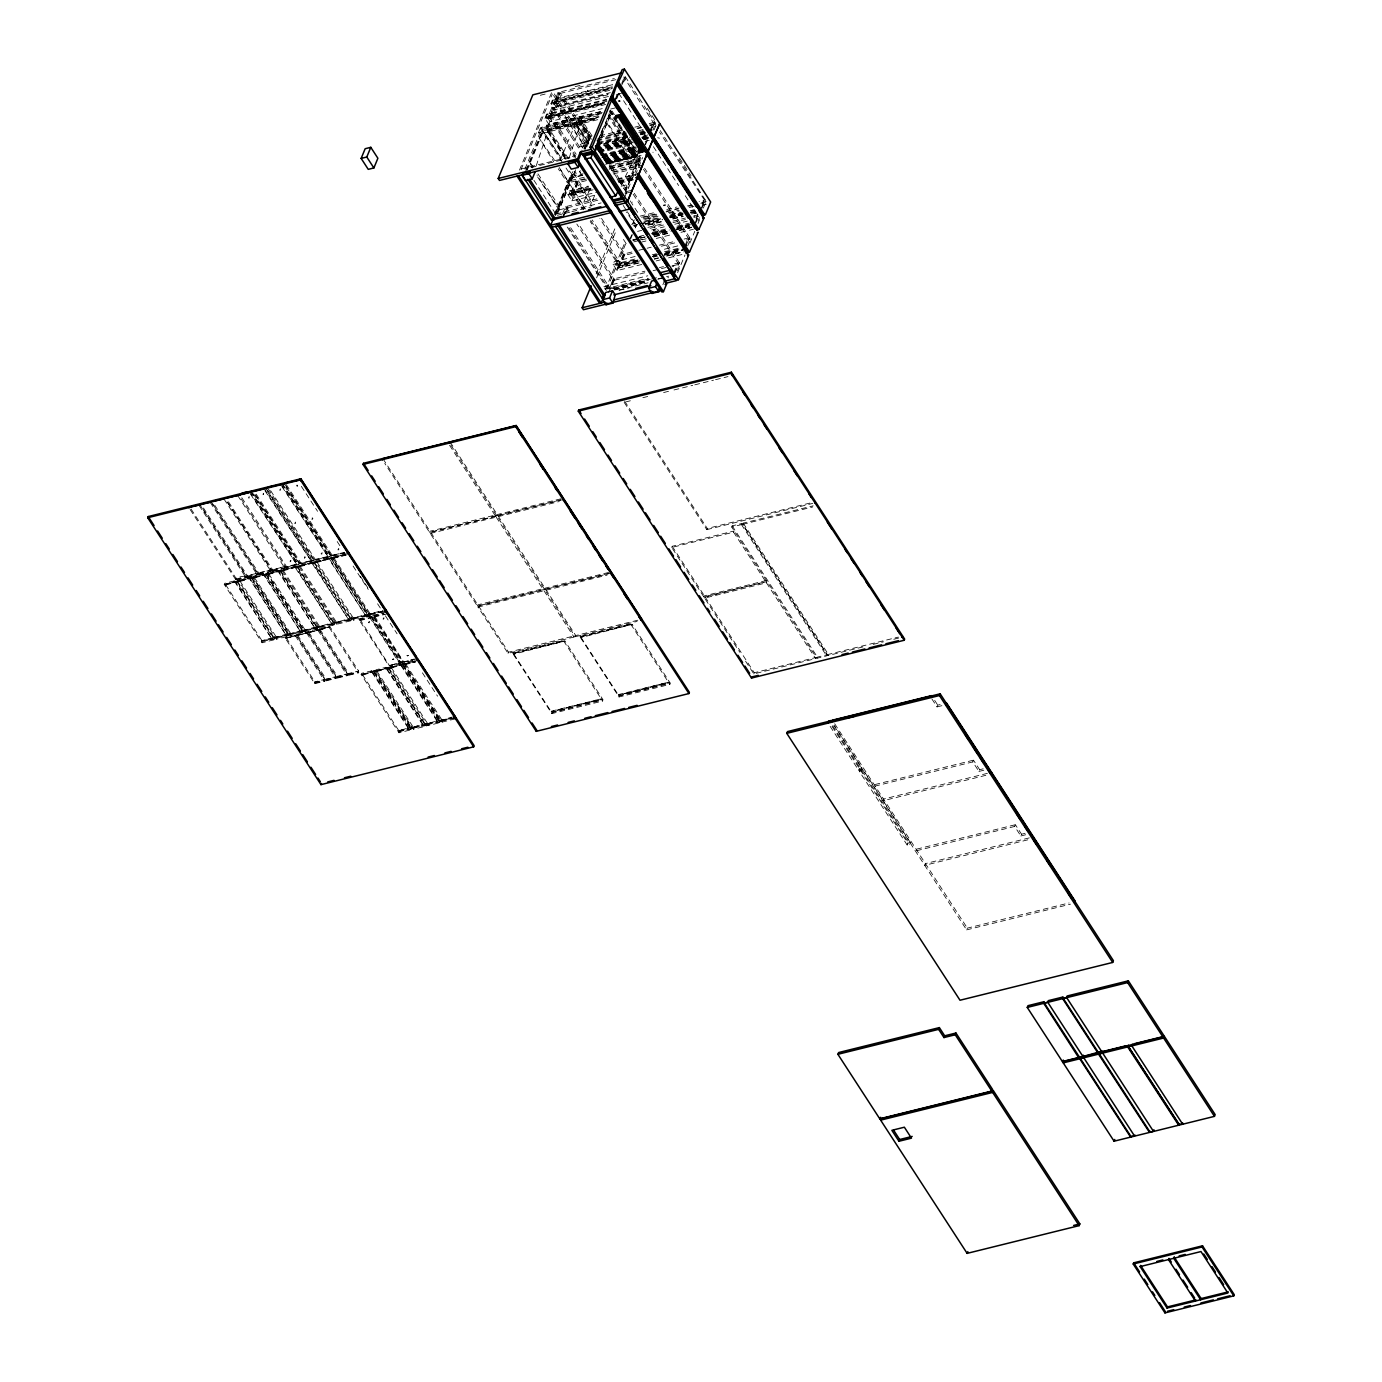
<?xml version="1.0" encoding="UTF-8"?>
<svg xmlns="http://www.w3.org/2000/svg" width="1382" height="1382" viewBox="0 0 1382 1382"><rect width="100%" height="100%" fill="white"/><g stroke="black" fill="none" stroke-linecap="round" stroke-linejoin="round"><path stroke-width="0.75" stroke-dasharray="5 3.75" d="M248.363 498.056L249.209 496.518L249.192 498.073M262.822 494.186C264.808 495.447 262.511 491.076 263.582 494.514M279.613 490.23L280.494 488.779L280.477 490.334M296.56 485.877C298.892 486.74 295.886 483.182 297.372 486.239M294.677 523.502L295.558 522.05L295.541 523.605M312.919 518.354C310.294 521.601 313.852 516.747 312.073 518.077M618.462 101.128L620.034 101.093L618.169 100.869M368.458 622.608C371.136 619.361 367.526 623.645 369.322 622.746M383.35 617.789L383.177 619.412L384.196 618.013M665.606 205.279L663.688 205.469L665.295 204.536M673.673 266.018L673.725 266.346M549.829 113.894L549.535 112.719L550.468 113.566M555.339 98.398L556.272 99.245L555.996 98.122M572.407 189.645L572.908 190.422M622.522 267.072L622.228 265.897L623.161 266.691M291.049 560.816C288.302 563.908 292.138 559.295 290.22 560.453M304.61 556.894C304.489 560.867 304.696 555.322 305.439 557.24M321.073 553.802L322.161 552.645L321.73 554.355M337.916 549.863L338.728 548.36L338.763 549.967M606.37 99.953L605.368 99.089L606.525 99.642M612.071 84.233L612.589 85.01M628.43 175.669L629.276 176.568L629.086 175.393M646.033 136.524L644.323 134.572M644.53 135.781L645.394 136.904M678.044 252.319L678.89 253.217L678.7 252.06M688.409 227.322L689.255 228.22L689.065 227.045M694.472 212.69L695.319 213.588L695.111 212.362M632.973 175.549L632.714 174.357L633.63 175.186M652.995 152.193L653.012 152.521M659.508 138.165L657.677 137.751M581.321 105.084L582.15 105.999L581.977 104.825M587.92 91.333L587.575 90.193L588.542 90.918M613.902 155.492L615.681 157.479L614.524 155.147M621.986 142.45L619.965 140.912L620.95 141.776M664.932 234.18L664.569 233.005L665.537 233.731M536.216 165.805L548.084 130.184M569.246 157.617L581.114 121.996L590.425 136.334M537.615 176.948L559.019 209.909L574.843 171.42M594.433 195.95L592.049 201.737L571.785 170.504M272.34 639.693L272.15 638.467L272.34 639.693L275.709 638.346L275.225 639.503L262.096 642.751L224.247 584.448L224.73 583.29L234.733 580.82L234.923 582.047L224.92 584.534L235.596 582.133L271.494 638.38L235.355 582.703M224.92 584.534L238.291 580.699L235.994 581.027M225.335 585.191L235.596 582.133M234.733 580.82L234.923 582.047M246.117 575.966C243.543 584.137 224.005 578.177 246.117 575.966L199.889 504.758M236.426 581.684L238.291 580.699M236.858 582.34L238.723 581.356L236.858 582.34L272.997 638.018L275.294 637.689L273.843 639.33M224.247 584.448L237.393 581.2L237.877 580.043M286.73 636.135L286.558 634.891L286.73 636.135L288.233 635.772L289.253 633.474L253.113 577.797L251.248 578.782L287.387 634.459L289.684 634.131L289.615 635.945L276.486 639.192L238.637 580.889L239.121 579.732L249.14 577.244L249.313 578.488L239.311 580.976L249.987 578.557L285.884 634.822L249.745 579.144M239.311 580.976L252.681 577.14L250.401 577.469M239.725 581.632L249.987 578.557M202.532 508.49L247.309 577.469L247.378 575.655L257.38 573.185L211.152 501.977M249.14 577.244L249.313 578.488M250.816 578.125L252.681 577.14M238.637 580.889L251.783 577.641L252.267 576.484M301.121 632.576L300.948 631.332L301.121 632.576L302.623 632.196L303.643 629.898L267.503 574.221L265.638 575.206L301.777 630.883L304.075 630.555L304.023 632.386L290.876 635.634L253.027 577.331L253.511 576.173L263.53 573.685L263.703 574.929L253.701 577.4L264.377 574.998L300.274 631.263L264.135 575.586M251.248 578.782L253.113 577.797M253.701 577.4L267.072 573.565L264.791 573.893M254.115 578.056L264.377 574.998M247.136 576.242L257.38 573.185M247.309 577.469L257.328 574.998L257.138 573.755M212.655 503.929L258.572 574.687L258.641 572.874L271.148 569.764L224.92 498.557M263.53 573.685L263.703 574.929M265.206 574.549L267.072 573.565M253.027 577.331L266.173 574.083L266.657 572.908M315.528 629.017L315.338 627.774L315.528 629.017L318.897 627.653L318.413 628.827L305.267 632.075L267.417 573.772L267.901 572.614L277.92 570.127L278.11 571.371L268.091 573.841L278.767 571.44L314.664 627.704L278.525 572.027M265.638 575.206L267.503 574.221M268.091 573.841L281.479 570.006L279.181 570.334M268.523 574.497L278.767 571.44M258.399 573.444L271.148 569.764M258.572 574.687L271.097 571.595L270.907 570.351M272.168 570.04L284.917 566.361L272.168 570.04L272.34 571.284L226.423 500.526M277.92 570.127L278.11 571.371M279.596 570.991L281.479 570.006M280.028 571.647L281.893 570.662L280.028 571.647L316.167 627.324L318.465 626.996L317.031 628.637M267.417 573.772L280.563 570.524L281.047 569.349M332.423 624.837L332.233 623.593L332.423 624.837L335.791 623.472L335.308 624.629L319.657 628.516L281.824 570.213L282.291 569.038L294.815 565.946L295.005 567.19L282.481 570.282L295.662 567.259L331.559 623.524L295.42 567.847M282.481 570.282L298.374 565.825L296.076 566.154M282.913 570.939L295.662 567.259M272.34 571.284L284.865 568.175L284.675 566.948M285.694 567.225L299.497 564.046L285.694 567.225L238.689 495.153M249.537 491.716L296.612 564.236L285.919 566.637M271.926 639.037L261.474 640.868L271.736 637.81M261.906 641.524L262.096 642.751M294.815 565.946L295.005 567.19M296.612 564.236L249.71 492.942M296.508 566.81L298.374 565.825M254.962 494.48L299.739 563.459L297.873 564.443L251.213 492.579M296.923 567.466L298.788 566.482L296.923 567.466L333.062 623.144L335.36 622.816L333.926 624.457M281.824 570.213L297.458 566.326L297.942 565.169M299.065 563.39L253.303 493.823M349.318 620.656L349.128 619.412L349.318 620.656L352.686 619.291L352.203 620.449L336.552 624.318L298.719 566.033L299.186 564.858L311.71 561.766L311.9 563.01L299.376 566.102L312.557 563.079L348.454 619.343L312.315 563.666M300.084 563.649L313.887 560.47L300.084 563.649L253.856 492.441M299.376 566.102L315.269 561.645L312.971 561.973M263.927 488.14L311.002 560.677L300.326 563.079M299.808 566.758L312.557 563.079M272.997 638.018L274.863 637.033L275.053 638.277M286.316 635.478L275.864 637.309L286.126 634.234M276.296 637.966L276.486 639.192M311.002 560.677L264.1 489.383M311.71 561.766L311.9 563.01M313.887 560.47L312.263 560.885L265.603 489.021M313.455 559.814L267.693 490.265M313.403 562.629L315.269 561.645M314.474 560.09L330.782 556.29L314.474 560.09L268.246 488.882M313.818 563.286L315.683 562.301L313.818 563.286L349.957 618.963L352.255 618.635L350.821 620.276M298.719 566.033L314.353 562.146L314.837 560.988M280.822 483.959L327.897 556.48L314.716 559.503M402.818 661.857L400.953 662.842L370.929 616.562L372.795 615.577L402.818 661.857L389.448 665.692L399.692 662.634L369.668 616.355L353.447 620.138L315.614 561.835L316.081 560.677L328.605 557.585L328.795 558.812L316.271 561.921L329.452 558.898L365.349 615.145L329.21 559.468M316.271 561.921L332.164 557.464L329.866 557.792M285.988 638.346L296.249 635.288L324.856 679.374L324.805 681.188L314.802 683.675L285.331 638.277L296.007 635.875L285.573 637.689M316.703 562.578L329.452 558.898M287.387 634.459L289.253 633.474M287.819 635.115L288.233 635.772M300.706 631.92L290.272 633.733L300.516 630.676M290.686 634.39L290.876 635.634M327.897 556.48L281.012 485.203M285.331 638.277L295.575 635.219M328.605 557.585L328.795 558.812M297.251 635.565L307.512 632.507L336.12 676.593L336.068 678.407L326.066 680.877L296.594 635.495L307.27 633.077L296.836 634.908M286.247 486.723L331.024 555.719L329.158 556.704L282.498 484.823M330.35 555.633L285.746 487.863M330.298 558.449L332.164 557.464M285.141 484.702L331.369 555.909L342.045 552.748M331.732 556.808L331.248 557.965L369.098 616.268L369.581 615.111L366.852 614.783L330.954 558.518L332.578 558.121L368.718 613.798L367.716 616.096L366.213 616.458L366.023 615.232L366.213 616.458M344.792 552.299L331.611 555.322M301.777 630.883L303.643 629.898M330.713 559.105L332.578 558.121M385.993 612.088L370.341 615.957L332.509 557.654L332.976 556.497L345.5 553.405M302.209 631.539L302.623 632.196M346.105 555.288L333.166 557.741L343.842 554.579M333.598 558.397L346.346 554.718M315.096 628.361L304.662 630.175L314.906 627.117M305.077 630.831L305.267 632.075M296.594 635.495L306.839 632.42M308.514 632.783L318.776 629.708L347.383 673.794L347.331 675.625L337.329 678.096L307.858 632.697L318.534 630.296L308.1 632.127M316.167 627.324L318.033 626.34L318.223 627.583M331.991 624.18L319.052 626.616L331.801 622.937M307.858 632.697L318.102 629.639M319.467 627.273L319.657 628.516M319.778 629.985L330.039 626.927L358.646 671.013L358.594 672.827L348.592 675.314L319.121 629.916L329.365 626.858L319.363 629.328M319.121 629.916L329.365 626.858M519.477 170.124L551.643 92.473L586.832 146.751L589.25 140.947M333.062 623.144L334.928 622.159L335.118 623.403M520.979 169.744L552.316 94.08M597.801 119.647L539.395 134.106L538.479 132.689L540.276 128.319L600.773 113.359M348.886 620L335.947 622.436L348.696 618.756M602.189 112.391L540.967 127.489L540.483 128.664L601.723 113.514M600.358 111.614L548.879 124.345L544.905 118.23L546.598 114.153L606.318 99.366M608.477 96.464L554.942 109.714L550.969 103.598L552.645 99.521L612.364 84.734M336.379 623.092L336.552 624.318M605.644 104.462L547.03 118.973L545.976 117.332L547.013 114.81L606.733 100.022M609.652 90.331L553.094 104.341L552.04 102.7L553.076 100.178L610.74 85.909M524.901 169.088L541.208 129.753L599.615 115.293M525.747 170.401L542.366 130.219L562.388 159.725M547.03 118.973L547.566 117.712L604.124 103.719M549.19 117.315L548.671 118.576L547.808 117.263L552.023 107.088L610.395 92.629M553.094 104.341L553.612 103.08L556.1 106.915L554.942 109.714M555.253 102.683L554.718 103.944L553.871 102.631L558.086 92.456L614.368 78.515M526.49 170.228L543.126 130.029M606.957 101.197L549.241 115.483L548.758 116.658L577.641 161.141M612.295 86.755L555.305 100.851L554.821 102.026L585.605 148.099L584.431 147.632L583.912 148.893M314.802 683.675L314.854 681.844L324.856 679.374M527.25 170.038L543.541 130.685L599.097 116.952M548.982 117.729L550.174 118.196L550.261 116.278L548.982 117.729L549.932 117.124M553.197 107.554L549.673 116.14L553.957 107.364L582.841 151.847M555.046 103.097L556.22 103.564L556.324 101.646L555.046 103.097L555.996 102.493M559.261 92.922L555.737 101.508L560.021 92.732L590.045 138.995L588.127 138.718L584.914 146.475L586.089 146.941M590.632 137.077L577.901 117.435L546.736 125.157L546.287 126.211L567.726 159.258M550.416 115.967L553.957 107.364M556.48 101.335L560.021 92.732M565.29 158.153L546.736 129.562L547.859 126.85M548.879 124.345L550.036 121.547L602.258 108.608M564.944 158.291L547.41 131.255L547.877 130.098L598.561 117.556M349.957 618.963L351.823 617.979L352.013 619.222M326.066 680.877L326.117 679.063L336.12 676.593M365.781 615.802L352.842 618.255L365.591 614.575M353.274 618.911L353.447 620.138M402.577 662.444L388.774 665.606L359.596 620.656L359.648 618.842L389.448 665.692M337.329 678.096L337.381 676.282L347.383 673.794M366.852 614.783L368.718 613.798M367.284 615.439L367.716 616.096M382.676 611.621L369.737 614.074L382.486 610.395M370.169 614.731L370.341 615.957M359.406 619.412L369.668 616.355M370.929 616.562L400.953 662.842M546.736 129.562L575.897 122.342L577.02 119.629L589.769 139.288M577.901 117.435L577.451 118.506L590.978 139.306M348.592 675.314L348.644 673.483L358.646 671.013M600.548 111.838L579.766 116.969L579.334 118.04L591.496 136.783M359.596 620.656L372.743 617.409L372.553 616.165M416.31 658.799L403.164 662.047L373.986 617.098L374.038 615.266L403.838 662.133L414.082 659.059M591.375 139.254L579.766 121.374L580.889 118.662M580.44 123.084L580.924 121.927M575.897 122.342L588.646 142.001L580.198 144.246L579.023 147.045L587.264 145.006M409.227 729.731L410.73 729.368L410.54 728.124L412.596 728.383L412.112 729.541L398.966 732.788L361.134 674.485L361.6 673.328L371.62 670.84L371.81 672.084L361.79 674.571L372.466 672.153L408.606 727.83L398.361 730.905L408.796 729.074M361.79 674.571L372.052 671.497M362.222 675.228L372.466 672.153M554.355 214.486L570.662 175.151L572.58 175.428L569.194 170.193M555.115 214.296L571.405 174.961M555.616 213.329L572.943 171.506M582.841 147.615L585.312 141.638L589.492 140.601M555.218 215.799L572.165 174.771L580.388 172.733M572.58 175.428L556.29 214.78L533.625 179.85M575.689 169.727L574.307 172.715L580.82 170.884M557.723 213.312L575.033 171.489M584.655 148.703L588.87 138.528M584.759 150.206L589.63 138.338M594.623 195.259L571.958 200.874L567.985 194.741L569.678 190.681L588.214 186.086M593.103 189.8L570.127 195.501L569.056 193.86L570.11 191.338L588.628 186.743M371.81 672.084L371.62 670.84M429.543 532.381L430.027 531.206L495.965 514.881L495.499 516.056L429.543 532.381L384.766 463.385M372.881 671.065L375.178 670.736L371.378 671.427M477.326 605.99L477.809 604.832L543.765 588.507L543.281 589.665L477.326 605.99L430.251 533.469L430.735 532.312L496.691 515.987M562.699 213.588L565.566 206.661L596.834 198.922M570.127 195.501L570.645 194.24L591.531 189.058M586.331 179.09L575.914 181.664L570.904 193.774L571.751 195.087L572.597 192.996L572.493 194.897L573.34 192.806L572.822 194.067M373.313 671.721L375.178 670.736M588.818 187.935L572.321 192.012L571.854 193.169L582.185 209.097M373.727 672.378L375.593 671.393L411.508 727.64L409.867 728.055L373.727 672.378L375.593 671.393M361.134 674.485L374.263 671.237L374.747 670.08M562.405 217.665L566.741 207.145L569.781 210.496M577.089 182.13L572.753 192.668L577.849 181.958L592.774 204.951M563.476 216.646L567.484 206.954M577.849 181.958L573.824 191.632L585.312 209.321M423.618 726.172L426.986 724.807L426.502 725.982L413.356 729.23L375.524 670.926L376.008 669.769L386.01 667.281L386.2 668.525L376.18 670.996L386.874 668.594L423.013 724.272L412.752 727.329L423.186 725.515M563.148 217.492L566.741 207.145M376.18 670.996L386.442 667.938M565.497 213.415L567.916 207.611M376.612 671.652L386.874 668.594M571.958 200.874L573.133 198.058L598.199 191.856M597.542 141.275L604.055 125.537M615.197 99.159L617.599 93.354M621.745 83.438L624.802 75.941L655.673 123.516L652.874 130.305M608.702 115.051L608.218 116.209L635.133 157.669L635.616 156.494L608.702 115.051L595.763 146.112M594.208 150.966L610.032 112.719M615.629 99.815L618.03 94.011M621.693 85.183L625.649 77.254L622.436 85.01M594.64 151.623L610.879 114.032L594.588 153.367M616.769 98.658L619.585 91.886M386.2 668.525L386.01 667.281M387.271 667.489L389.569 667.16L385.768 667.869M387.703 668.145L389.569 667.16M388.117 668.802L390 667.817L388.117 668.802L424.274 724.479L426.14 723.494L424.274 724.479M375.524 670.926L388.653 667.679L389.137 666.504M438.008 722.613L439.511 722.233L439.321 720.989L441.376 721.249L440.893 722.406L427.764 725.671L389.914 667.368L390.398 666.193L400.4 663.723L400.59 664.967L390.57 667.437L401.264 665.036L437.403 720.713L427.142 723.771L437.576 721.957M390.57 667.437L400.832 664.379M391.002 668.093L401.264 665.036M606.422 163.128L606.853 162.074M400.59 664.967L400.4 663.723M597.145 143.745L608.736 161.608L607.354 164.544L595.417 146.181M597.3 145.715L608.305 162.661L608.736 161.608M401.661 663.93L403.959 663.602L400.158 664.31M402.093 664.587L403.959 663.602M402.525 665.243L404.39 664.258L440.288 720.523L438.664 720.92L402.525 665.243L404.39 664.258M389.914 667.368L403.06 664.103L403.527 662.945M455.283 718.847L442.154 722.112L404.304 663.809L404.788 662.634L414.79 660.164M405.392 664.535L415.412 662.047L404.978 663.878L415.222 660.821M398.361 730.905L408.606 727.83M398.793 731.562L409.037 728.487M611.051 111.199L610.049 111.441L637.897 154.335L636.774 157.047L607.614 164.251L596.005 146.388M398.966 732.788L399.45 731.631L409.469 729.143M624.958 189.956L637.983 158.481L609.186 165.615M597.784 145.611L626.409 189.697L625.338 190.733L639.486 158.101L623.679 196.33M650.11 130.323L653.323 122.583L649.212 123.603M644.478 145.628L648.02 137.025M650.542 130.979L654.826 122.203L651.319 130.685M645.549 144.592L648.072 138.528M624.854 196.797L640.35 159.414M635.305 175.255L642.647 157.513M654.066 129.925L656.519 124.017L650.231 125.572M596.143 273.912L615.111 228.116M430.251 533.469L496.207 517.144L497.226 514.57L563.182 498.246M409.867 728.055L411.75 727.07M563.891 499.351L497.935 515.676L497.451 516.833L559.278 501.528M596.609 277.868L616.389 230.086M410.73 729.368L412.596 728.383M410.299 728.711L412.164 727.727M412.752 727.329L423.013 724.272M413.183 727.986L423.428 724.928M413.356 729.23L413.84 728.072L423.859 725.585M641.784 264.463L617.063 270.578L613.09 264.463L614.264 261.647L635.15 256.482M424.689 725.135L426.554 724.151L425.12 725.792M605.42 289.477L625.217 241.695M632.645 223.78L634.286 219.79M606.923 289.114L625.891 243.318M427.142 723.771L437.403 720.713M427.574 724.427L437.818 721.369M618.497 265.033L618.825 267.607L639.676 262.459M634.39 226.665L634.908 225.404M427.764 725.671L428.23 724.496L438.249 722.026M640.021 260.835L616.217 266.726L617.288 268.367L618.324 265.862L638.916 260.766M609.376 288.7L613.383 279.009L614.558 279.475L578.972 224.644M623.748 253.994L618.981 263.876L623.748 253.994L624.923 254.478L600.807 217.32M630.088 238.689L631.695 234.819M635.15 226.475L636.083 225.871L626.15 211.912M617.063 270.578L618.756 266.519L639.348 261.423M637.948 259.937L619.395 264.532L618.929 265.69L590.218 221.483M635.34 226.061L637.327 224.523M508.058 653.358L508.541 652.183L574.497 635.858L574.014 637.033L508.058 653.358L478.034 607.078L478.517 605.921L544.473 589.596M608.477 292.621L614.144 278.819L644.962 271.183M618.825 267.607L624.491 253.822L636.826 250.764M630.831 238.499L632.438 234.629M635.236 227.978L636.653 224.592M614.558 279.475L610.55 289.166L569.211 225.491M619.672 265.517L619.153 266.778L620 264.67M624.923 254.478L620.898 264.169L592.204 219.945M635.565 227.132L636.411 225.041M438.664 720.92L440.53 719.936M439.511 722.233L441.376 721.249M439.079 721.577L440.944 720.592M451.983 718.381L441.532 720.212L451.793 717.154M441.964 720.868L452.225 717.811M442.154 722.112L442.637 720.938L452.64 718.467M662.876 284.727L664.276 281.341M512.774 653.461L513.258 652.287L513.879 654.187L564.927 641.023L602.276 698.566L551.228 711.73L602.707 699.223L602.638 701.037L551.833 713.613L512.774 653.461L563.597 640.885L564.081 639.711L564.685 641.611M513.879 654.187L551.228 711.73M673.829 272.738L677.836 263.046L671.669 264.584M684.988 245.806L688.201 238.05L684.09 239.069M696.148 218.857L697.755 214.987M702.211 204.225L703.818 200.355L699.102 201.53M674.243 273.394L679.339 262.684L674.33 274.793M685.403 246.462L689.704 237.669L685.679 247.361M695.284 222.554L698.169 215.644L683.244 192.651M701.348 207.922L704.993 200.822L659.456 132.016M695.716 223.21L698.929 215.454M701.78 208.578L705.304 199.975M478.034 607.078L543.99 590.753L545.009 588.196L610.965 571.872M677.318 270.907L680.186 263.997L634.269 193.255M687.683 245.91L690.551 238.982L644.634 168.241M697.996 221.016L699.396 217.613M703.352 208.077L706.167 201.288L660.25 130.547M611.673 572.96L545.717 589.285L545.234 590.442L607.078 575.137M677.629 272.72L684.971 254.996M689.86 243.18L694.766 231.347M698.031 223.469L699.655 219.531M450.808 444.987L575.275 636.722L575.758 635.565L641.714 619.24M579.991 636.826L580.475 635.651L581.079 637.551L632.127 624.388L669.475 681.931L618.428 695.094L669.907 682.587L669.855 684.401L619.032 696.977L579.991 636.826L630.797 624.249L631.28 623.075L631.885 624.975M581.079 637.551L618.428 695.094M551.643 712.386L602.707 699.223M551.833 713.613L552.316 712.456L603.122 699.879M671.738 547.462L672.222 546.287L734.049 530.999L733.566 532.156L671.738 547.462L703.904 597.007L765.732 581.701L766.215 580.544L704.388 595.849L703.904 597.007M618.86 695.751L669.907 682.587M619.032 696.977L619.516 695.82L670.339 683.244M624.163 402.317L706.807 529.634L707.29 528.477L811.13 502.772M731.7 527.026L732.184 525.868L741.944 523.45L827.144 654.722L826.661 655.88L816.9 658.298L731.7 527.026L741.46 524.607L741.944 523.45M704.613 598.095L705.096 596.938L766.924 581.632L766.44 582.807L704.613 598.095L739.767 652.252M862.904 646.914L827.904 655.569L742.704 524.314L743.188 523.139L813.169 505.829M753.829 673.915L754.296 672.74L816.123 657.435L815.639 658.609L753.829 673.915L744.449 659.473M816.9 658.298L817.384 657.124L827.144 654.722M827.904 655.569L828.388 654.412L898.369 637.085M830.15 726.379L858.619 770.223L859.345 768.478L861.85 767.874L834.521 725.757M859.328 771.329L860.053 769.584L862.558 768.962L910.341 842.571L909.615 844.316L907.11 844.938L859.328 771.329L861.832 770.707L862.558 768.962M858.619 770.223L861.124 769.619L861.85 767.874M931.9 698.964L937.048 706.893L937.773 705.148L941.28 704.284M907.11 844.938L907.836 843.193L910.341 842.571M972.773 761.914L973.481 760.169L979.665 769.688L978.94 771.432L972.773 761.914L873.51 786.479L874.236 784.734L973.481 760.169M833.951 725.515L966.605 929.879L967.331 928.134L1069.098 902.947M1014.647 826.453L1015.373 824.708L1021.557 834.227L1020.832 835.972L1014.647 826.453L915.402 851.018L916.128 849.274L1015.373 824.708M560.297 160.087L575.62 123.361L588.542 143.054M643.442 137.163L642.457 138.442M663.965 205.797L663.861 204.916M654.878 229.567C650.887 231.813 656.64 228.825 655.12 230.414M694.403 215.92L694.472 216.456M590.183 189.023L582.668 204.052L560.142 169.347M621.347 184.601L635.426 156.425L607.89 163.231L596.247 145.3M653.669 230.777L653.496 229.93M619.741 100.489L619.965 101.335M406.792 655.448L408.519 655.396L407.345 656.053M668.577 277.799L667.782 277.437M393.663 658.696L392.281 659.387L393.905 659.369M540.276 95.272L548.481 93.25M575.137 86.651L583.342 84.613M615.923 79.655L560.436 93.389L557.222 101.145L610.654 87.912M552.04 102.7L612.537 87.74M553.871 102.631L612.243 88.172M550.969 103.598L612.226 88.569M556.1 106.915L608.322 93.976M607.804 94.805L554.389 108.021L551.176 115.777L604.59 102.544M616.717 94.425L622.902 92.888M545.976 117.332L604.418 102.873M547.808 117.263L604.089 103.322M544.905 118.23L604.625 103.443M610.654 109.057L616.838 107.537M579.766 121.374L598.527 116.744M538.479 132.689L596.886 118.23M547.41 131.255L598.095 118.714M599.892 135.799L624.56 129.701M634.839 127.161L638.95 126.142M599.391 137.457L624.405 131.255M636.912 128.163L641.093 127.127M649.419 125.071L655.673 123.516M597.87 138.528L625.096 131.791M637.672 128.681L641.853 127.645M596.903 140.1L626.132 132.862M597.059 141.016L626.374 133.76M638.95 130.651L643.131 129.614M651.509 127.541L655.707 126.505M597.56 142.467L626.962 135.194M638.743 132.275L643.649 131.065M598.734 143.054L627.514 135.92M639.849 132.879L648.054 130.841M597.11 144.212L628.81 136.265M640.263 133.536L645.256 132.188M597.3 144.454L629.086 136.576M641.162 133.588L645.325 132.551M595.158 145.732L629.57 137.233M640.505 134.52L644.634 133.501M595.677 145.974L628.568 137.837M640.626 134.849L644.997 133.778M594.986 146.561L627.929 138.407M595.176 147.632L628.534 139.375M595.573 147.909L628.534 139.755M642.941 136.179L651.181 134.14M596.385 148.496L631.401 139.824M641.697 137.284L645.809 136.265M596.817 149.152L629.76 140.999M642.129 137.941L648.296 136.403M597.421 149.601L630.831 141.275M642.716 138.39L650.957 136.352M521.308 168.932L574.895 155.682M596.989 150.344L632.023 141.672M643.667 138.787L648.521 137.578M598.89 150.621L631.764 142.484M644.098 139.444L648.21 138.425M531.137 167.55L574.964 156.702M598.561 150.984L632.939 142.277M643.373 139.703L648.037 138.753M598.821 151.536L633.181 142.795M599.598 151.502L633.008 143.227M599.08 152.763L632.818 144.402M645.152 141.344L649.264 140.342M601.792 154.542L634.753 146.388M600.894 155.648L635.841 146.993M602.207 155.976L635.081 147.839M601.947 156.149L636.256 147.649M602.466 156.304L635.357 148.168M602.898 156.961L636.497 148.634M601.947 157.565L636.653 148.962M602.794 157.669L635.755 149.515M603.347 157.617L636.29 149.463M603.709 158.654L634.977 150.914M603.934 158.982L634.822 151.329M604.746 159.552L635.634 151.916M605.178 160.208L636.066 152.573M605.765 160.675L636.67 153.022M605.351 161.4L636.273 153.748M607.216 161.694L637.897 154.335M606.18 162.23L635.789 154.905M606.266 162.592L635.461 155.354M606.059 163.024L637.551 155.233M608.305 162.661L637.378 155.475M607.234 163.525L635.616 156.494M605.541 164.285L641.144 155.475M610.637 166.341L641.956 158.584M571.509 176.464L583.135 173.804M609.047 167.17L641.542 159.345L639.192 155.734M582.651 174.978L572.217 177.552L572.701 176.395L569.177 170.953M609.773 168.259L641.058 160.519M582.858 175.307L572.442 177.881L565.169 166.686M609.98 168.587L641.265 160.848L609.324 111.614M609.099 169.243L639.987 161.59M584.31 177.207L569.712 180.817L570.628 182.234L585.225 178.624M611.414 170.487L638.536 163.784L639.469 165.201L612.347 171.921M613.435 172.37L642.63 165.149M586.486 180.576L578.263 182.614L574.256 192.288L590.701 188.228M613.211 173.959L641.974 166.842M617.046 178.952L635.582 174.374M617.46 179.608L638.052 174.512M617.668 180.783L634.165 176.706M619.464 181.111L637.966 176.533M569.056 193.86L591.703 188.246M618.48 181.612L637.016 177.034M567.985 194.741L591.738 188.626M618.842 181.906L635.945 177.933M618.687 182.338L637.482 177.691M620.242 183.08L636.947 178.952M621.157 186.173L629.518 184.1M623.455 188.125L629.622 186.605M626.011 191.701L632.265 190.163M559.019 209.909L598.734 199.975M625.459 193.359L631.609 191.839M555.858 214.124L601.118 202.912M557.292 215.281L569.816 212.189M571.906 211.671L590.667 207.024M640.108 216.128L656.554 212.051M666.815 209.511L677.094 206.972M641.542 217.285L656.139 213.674M666.556 211.101L679.063 208.008M687.407 205.935L691.57 204.899M701.987 202.325L706.167 201.288M643.425 217.527L657.78 213.968M665.986 211.947L678.286 208.907M688.547 206.367L692.641 205.348M700.847 203.309L706.997 201.789M643.2 218.909L657.832 215.298M668.266 212.707L678.717 210.116M689.152 207.542L697.513 205.469M644.703 219.496L659.059 215.938M669.32 213.398L679.564 210.876M702.125 205.279L706.237 204.277M631.574 224.316L635.685 223.297M643.926 221.258L660.406 217.181M670.702 214.625L680.998 212.085M645.118 221.846L659.508 218.27M669.769 215.73L682.103 212.69M690.326 210.651L694.438 209.632M639.935 223.884L660.561 218.771M670.201 216.387L683.226 213.174M690.758 211.308L694.852 210.289M633.163 225.836L637.344 224.8M640.522 224.022L660.302 219.116M669.285 216.905L683.278 213.433M645.066 223.659L662.133 219.427M669.717 217.561L682.743 214.331M690.274 212.465L700.639 209.909M645.169 224.005L662.6 219.686M670.235 217.803L683.157 214.59M691.121 212.621L695.492 211.55M645.463 224.333L661.943 220.256M672.239 217.7L682.535 215.16M690.775 213.122L696.96 211.584M647.743 224.886L662.341 221.275M672.758 218.684L683.192 216.11M691.518 214.055L695.699 213.018M648.123 225.18L662.531 221.604M672.827 219.064L683.123 216.508M647.899 227.374L664.379 223.297M673.086 221.085L685.42 218.028M693.211 216.162L701.451 214.124M637.568 231.399L641.732 230.379M650.076 228.306L664.673 224.696M672.999 222.64L685.507 219.531M693.85 217.475L700.104 215.92M651.768 229.93L664.293 226.821M674.744 224.23L687.269 221.137M652.287 232.314L666.694 228.756M676.99 226.199L689.342 223.141M639.054 236.477L649.333 233.921M651.388 233.42L667.817 229.343M678.096 226.803L688.374 224.264M635.945 237.998L644.185 235.959M652.425 233.921L668.923 229.844M676.472 227.978L689.532 224.73M636.515 238.136L644.738 236.115M652.166 234.266L669.389 229.999M677.215 228.065L693.937 223.936M632.801 239.829L645.169 236.771M653.375 234.733L668.439 231.001M676.679 228.963L689.048 225.905M632.835 240.174L639.106 238.637M640.108 238.378L645.377 237.082M653.721 235.009L668.871 231.26M676.696 229.326L689.428 226.182M633.232 240.485L639.417 238.965M653.824 235.389L674.416 230.293M676.472 229.792L690.896 226.216M637.517 240.554L645.86 238.481M654.204 236.426L670.875 232.297M679.218 230.224L691.726 227.132M633.82 241.85L640.004 240.313M642.06 239.812L646.171 238.792M654.412 236.754L670.892 232.677M679.132 230.639L691.484 227.564M641.835 242.005L645.964 240.986M656.26 238.447L670.667 234.871M680.963 232.331L693.332 229.274M638.881 250.263L645.048 248.725M647.104 248.224L651.198 247.205M659.421 245.167L675.867 241.107M632.179 253.442L623.835 255.497L599.874 218.581M661.373 246.221L678.044 242.092M686.388 240.019L690.551 238.982M664.379 249.244L681.084 245.098M613.09 264.463L637.81 258.348M652.218 254.772L656.346 253.752M664.569 251.714L681.05 247.637M620.483 263.513L636.912 259.436M653.358 255.376L657.469 254.357M665.692 252.319L684.176 247.741M652.373 256.378L656.502 255.359M664.742 253.303L681.24 249.226M637.62 260.3L616.735 265.482L614.264 261.647M652.252 256.689L656.986 255.515M664.777 253.58L683.572 248.933M653.306 257.19L657.452 256.171M664.258 254.478L684.228 249.537M664.258 254.841L683.053 250.194M664.068 255.29L680.531 251.213M654.256 258.849L658.437 257.812M666.763 255.739L681.361 252.129M617.288 268.367L639.935 262.77M654.36 259.194L658.471 258.175M666.711 256.136L685.247 251.559M656.191 260.904L660.32 259.885M668.56 257.847L685.023 253.77M613.383 279.009L608.616 288.873L567.708 225.853M659.352 267.624L663.446 266.605M644.755 272.755L613.487 280.494L576.812 224.005M653.099 270.699L659.352 269.145M661.425 268.626L669.769 266.571M671.859 266.052L680.186 263.997M672.326 266.156L673.829 265.793M603.899 286.644L647.761 275.795M604.798 288.942L648.037 278.248M610.118 288.51L649.16 278.836M612.606 288.648L650.266 279.337M651.648 278.991L658.506 277.298M613.746 288.648L648.676 280.01M614.144 289.322L647.726 281.012M614.213 289.667L648.158 281.272M658.074 278.819L668.715 276.175M614.575 289.978L647.519 281.824M657.832 279.285L663.999 277.747M618.894 290.03L633.492 286.42M635.565 285.901L648.072 282.809M619.291 290.324L629.587 287.767M626.236 401.799L630.382 400.763M642.855 397.688L651.164 395.632M663.619 392.54L671.928 390.484M674.001 389.966L692.693 385.353M694.783 384.835L713.475 380.205M715.548 379.687L728.003 376.612M235.873 579.023L245.875 576.553M236.287 579.68L246.307 577.21M247.551 576.899L257.57 574.411M258.814 574.1L271.338 571.008M272.582 570.697L285.107 567.605M331.369 555.909L344.55 552.886M496.743 515.745L560.643 499.921M315.614 561.835L331.248 557.965M332.509 557.654L348.143 553.785M333.166 557.741L345.69 554.631M706.807 529.634L812.737 503.411M261.474 640.868L272.15 638.467M275.864 637.309L286.558 634.891M290.272 633.733L300.948 631.332M304.662 630.175L315.338 627.774M319.052 626.616L332.233 623.593M335.947 622.436L349.128 619.412M352.842 618.255L366.023 615.232M369.737 614.074L382.918 611.051M262.58 641.593L272.582 639.123M276.97 638.035L286.972 635.547M288.475 635.184L290.099 634.787M291.36 634.476L301.362 631.989M302.865 631.626L304.506 631.211M305.75 630.9L315.77 628.43M320.14 627.342L332.665 624.249M337.035 623.161L349.56 620.069M353.93 618.981L366.455 615.888M367.957 615.508L369.581 615.111M370.825 614.8L383.35 611.708M742.704 524.314L812.685 506.987M373.796 615.854L383.816 613.383M359.838 620.069L372.967 616.821M374.228 616.51L384.231 614.04M373.986 617.098L387.133 613.85M544.525 589.354L608.425 573.547M314.612 682.432L324.615 679.961M325.876 679.65L335.878 677.163M337.139 676.852L347.141 674.381M348.402 674.071L358.404 671.6M315.027 683.088L325.046 680.618M326.29 680.307L336.31 677.819M337.554 677.508L347.573 675.038M348.834 674.727L358.836 672.257M403.838 662.133L413.84 659.646M404.304 663.809L417.45 660.544M404.978 663.878L414.98 661.391M575.275 636.722L637.102 621.416M513.689 652.943L564.495 640.367M580.889 636.307L631.712 623.731M513.448 653.531L564.927 641.023M580.647 636.895L632.127 624.388M441.532 720.212L451.551 717.724M551.47 711.143L602.276 698.566M618.67 694.507L669.475 681.931M873.182 644.357L883.478 641.818M893.774 639.261L901.997 637.223M937.048 706.893L942.299 705.58M979.665 769.688L983.172 768.807M978.94 771.432L984.191 770.12M987.387 773.35L883.547 799.055L882.822 800.8L988.752 774.594M1021.557 834.227L1025.064 833.346M1020.832 835.972L1026.083 834.659M1029.279 837.889L925.439 863.595L924.713 865.339L1028.571 839.634M966.605 929.879L1070.463 904.173M647.208 108.245L655.172 120.51M679.547 158.066L691.104 175.859M624.889 77.427L623.714 76.96L653.755 123.24L654.083 122.393M618.808 93.371L647.692 137.872M653.392 146.647L678.648 185.568M612.088 111.044L614.403 114.62M610.498 110.318L613.383 114.775M614.541 116.554L635.409 148.72M609.79 110.456L615.681 119.508M616.856 121.322L638.018 153.92M638.743 158.291L638.415 159.137L608.944 113.739M688.944 237.859L688.616 238.706L641.542 166.186M636.273 165.857L606.491 121.305M606.871 123.24L635.202 166.894M678.597 262.856L678.268 263.703L631.194 191.182M579.766 116.969L592.515 136.611M597.041 145.801L595.867 145.335L625.338 190.733M630.192 200.856L638.242 213.243M558.086 92.456L588.974 140.031M588.421 143.089L575.62 123.361L575.188 124.38L588.058 144.212M554.303 93.89L586.901 144.108M555.305 100.851L585.329 147.131M623.196 205.434L626.633 210.755M627.307 211.774L635.824 224.903M580.198 144.246L582.686 148.064M552.023 107.088L580.889 151.554M934.681 700.38L937.773 705.148M550.744 115.121L576.156 154.266M549.241 115.483L578.125 159.984M547.566 117.712L550.036 121.547M579.334 171.282L582.323 175.877M623.455 239.449L627.428 245.581M546.736 125.157L568.745 159.068M547.877 130.098L566.603 158.93M540.967 127.489L560.954 158.274M575.914 181.664L591.79 206.125M540.276 128.319L563.994 164.873M554.648 160.485L539.153 137.975L553.716 161.746M559.174 167.464L569.367 183.184L567.449 182.89L558.293 168.794M572.321 192.012L583.809 209.701M590.701 220.308L619.395 264.532M570.645 194.24L573.133 198.058M565.566 206.661L569.885 213.312M533.435 166.859L529.289 161.815L532.398 167.948M537.961 173.856L559.503 207.024L557.568 206.73L536.976 174.996M567.225 227.028L607.424 288.924M604.729 287.922L606.387 290.479M743.188 523.139L828.388 654.412M741.46 524.607L826.661 655.88M732.184 525.868L817.384 657.124M733.566 532.156L765.732 581.701M766.44 582.807L815.639 658.609M834.676 723.771L967.331 928.134M624.647 401.143L707.29 528.477M832.655 725.757L861.124 769.619M861.832 770.707L909.615 844.316M832.016 726.379L859.345 768.478M860.053 769.584L907.836 843.193M672.222 546.287L704.388 595.849M705.096 596.938L754.296 672.74M630.797 624.249L669.855 684.401M450.152 442.05L497.226 514.57M497.935 515.676L545.009 588.196M545.717 589.285L575.758 635.565M449.565 445.298L495.499 516.056M496.207 517.144L543.281 589.665M543.99 590.753L574.014 637.033M563.597 640.885L602.638 701.037M382.935 458.686L430.027 531.206M430.735 532.312L477.809 604.832M478.517 605.921L508.541 652.183M360.339 576.259L368.51 588.836M301.362 486.36L317.549 511.288M337.191 541.554L340.663 546.892M353.101 566.067L368.268 589.423M377.58 603.796L382.244 610.965M385.405 615.836L397.083 633.82M422.408 672.827L437.558 696.183M405.634 663.947L441.774 719.625M372.743 617.409L401.92 662.358M403.06 664.103L440.893 722.406M286.35 484.65L332.267 555.409M333.839 557.81L369.979 613.487M402.767 664.656L438.906 720.333M369.426 616.942L399.45 663.205M401.022 665.623L437.161 721.3M282.325 483.596L329.4 556.117M330.954 558.518L367.094 614.195M391.244 667.506L427.384 723.183M388.653 667.679L426.502 725.982M388.359 668.232L424.516 723.909M270.596 490.593L315.372 559.589M316.944 561.99L353.084 617.668M386.632 669.182L422.771 724.859M314.353 562.146L352.203 620.449M265.43 487.777L312.505 560.297M314.06 562.699L350.199 618.376M376.854 671.082L412.993 726.759M374.263 671.237L412.112 729.541M373.969 671.79L410.108 727.468M372.224 672.74L408.364 728.418M256.206 494.169L300.982 563.148M300.049 566.171L336.189 621.848M251.04 491.336L298.115 563.856M297.458 566.326L335.308 624.629M297.165 566.879L333.304 622.556M362.464 674.641L398.603 730.318M329.123 627.428L358.594 672.827M241.815 497.727L286.592 566.706M237.79 495.654L284.865 568.175M283.155 570.351L319.294 626.029M320.019 629.415L348.644 673.483M280.563 570.524L318.413 628.827M280.27 571.077L316.409 626.754M317.86 630.227L347.331 675.625M228.496 501.804L272.392 569.47M224.022 499.075L271.097 571.595M308.756 632.196L337.381 676.282M268.764 573.91L304.904 629.587M306.597 633.008L336.068 678.407M266.173 574.083L304.023 632.386M265.88 574.636L302.019 630.313M214.728 505.225L258.641 572.874M297.493 634.977L326.117 679.063M210.254 502.478L257.328 574.998M295.333 635.806L324.805 681.188M254.357 577.486L290.496 633.163M251.783 577.641L289.615 635.945M251.489 578.194L287.629 633.872M203.465 508.006L247.378 575.655M286.229 637.776L314.854 681.844M198.991 505.259L246.065 577.78M239.967 581.045L276.106 636.722M191.044 509.008L236.115 578.453M237.393 581.2L275.225 639.503M190.129 509.509L236.668 581.096M237.099 581.753L273.239 637.43M225.577 584.603L261.716 640.281M700.449 201.392L700.449 201.392M632.282 202.204L632.351 202.048"/><path stroke-width="1.5" d="M611.777 99.262C609.151 102.562 610.533 95.099 613.038 96.464C617.737 80.467 617.098 86.479 624.422 69.1L659.698 123.464L654.481 136.058L652.028 137.112M618.549 81.918L654.014 136.576L659.836 123.689L710.676 201.997L705.459 214.607L703.593 215.074L653.081 136.352L704.837 214.866M638.57 173.7L689.497 252.146L698.135 232.228L697.305 232.746M702.73 218.494L704.181 217.596L698.843 229.567L647.83 150.724L646.759 151.243M637.828 173.458L639.21 173.493L647.07 153.627L646.171 154.663M653.202 139.167L647.899 150.776M689.463 251.852L687.51 253.044L665.64 219.03M1099.208 1052.428C1095.943 1054.846 1104.322 1053.291 1103.147 1051.443L1126.365 1045.69M1102.681 1051.046L1084.248 1056.124C1085.475 1057.852 1076.63 1059.856 1080.379 1057.109M1128.368 1045.207C1124.862 1047.953 1133.689 1045.88 1132.307 1044.222M1182.716 1122.979L1182.543 1123.998L1178.431 1124.274M147.736 517.732L148.22 516.557L300.896 478.777L474.147 745.675L473.663 746.833L320.987 784.63L147.736 517.732L300.43 479.934L300.896 478.777M188.971 507.747L189.887 507.229M198.991 505.259L199.889 504.758L191.217 506.658M200.235 504.948L201.15 504.447M210.254 502.478L211.152 501.977L202.48 503.877M361.151 158.412L365.159 148.72L370.791 147.321L377.891 158.256L373.883 167.948L368.251 169.347L361.151 158.412L366.783 157.012L370.791 147.321M237.79 495.654L238.689 495.153L225.508 498.176M241.28 494.272C260.455 490.506 240.589 491.128 239.708 495.43M252.422 491.508L251.04 491.336M253.666 491.215L263.686 488.727M266.812 487.95L265.189 488.364L267.244 488.606M280.581 484.546L268.298 487.069M283.707 483.769L282.083 484.184L284.139 484.426M297.476 480.366L285.193 482.888M300.792 480.832L299.22 479.416L300.844 479.001L347.677 552.109M363 464.438L363.483 463.281L516.16 425.483L689.411 692.382L688.927 693.557L536.251 731.337L363 464.438L515.676 426.658L688.927 693.557M522.448 174.754L499.472 180.437L498.194 178.468L532.847 94.84L621.019 73.004M382.469 459.843L382.935 458.686L448.891 442.361M348.143 553.785L348.627 552.627L347.435 553.681M535.231 171.644L532.26 178.814L525.367 180.524L522.033 175.376L522.828 173.441L529.721 171.748L530.394 172.785M522.033 175.376L528.909 173.683L529.721 171.748M449.668 443.207L450.152 442.05L516.108 425.725L563.182 498.246M579.663 163.871L578.177 167.447L571.302 169.157L567.967 164.009L568.762 162.074L575.655 160.381L576.329 161.418M384.179 611.259L386.044 610.274L385.993 612.088M386.943 612.606L416.068 656.519M567.967 164.009L574.843 162.316L575.655 160.381M521.964 174.702L551.556 220.308L552.282 218.563M579.87 153.195L581.373 152.832L666.59 284.087L663.446 291.654L661.943 292.017L576.743 160.761L580.354 152.037L591.254 149.342M553.474 218.494L550.675 225.283L610.999 210.34M576.743 160.761L578.246 160.398L581.373 152.832M551.556 220.308L554.061 219.686L554.787 217.941L529.738 179.349M320.987 784.63L321.47 783.456M582.651 154.801L583.135 153.644L615.301 203.189L614.817 204.346M665.554 283.31L676.454 280.615L589.976 147.373L622.159 69.653L624.422 69.1M589.976 147.373L592.222 146.82L612.468 98.122M616.838 107.537L617.478 105.982M623.783 123.395L619.24 116.382L616.337 118.23L615.94 115.552L619.948 114.568L643.373 150.655L642.855 151.916L638.847 152.918L638.449 150.223L640.833 149.636L638.553 146.147M616.337 118.23L615.94 115.552M615.422 116.814L619.43 115.829L619.948 114.568M515.624 426.883L516.16 425.483M640.92 144.868L641.559 143.313M616.096 206.315L616.579 205.158L665.779 280.961L665.312 282.118M638.847 152.918L639.365 151.657L643.373 150.655M645.964 151.744L611.259 96.792M660.665 290.6L583.411 309.723L582.133 307.754L591.202 285.849M672.688 192.893L697.323 230.189L646.482 151.865L648.262 150.897M652.753 136.749L652.097 137.509L664.794 157.099M625.251 201.737L627.514 201.185L647.26 153.868M625.407 201.962L627.653 201.409L637.914 176.447L656.398 204.795M638.225 177.501L637.707 178.762L639.037 175.497M619.274 211.601L629.57 209.062L630.209 207.507M555.426 226.251L602.051 298.08L602.777 296.335M603.969 296.266L601.153 303.055L518.509 175.721M602.69 299.652L605.662 292.483L612.537 290.773L615.215 294.867L612.917 303.09L606.024 304.783L602.69 299.652L609.583 297.942L612.537 290.773M606.024 304.783L606.836 302.848M578.263 411.162L578.747 410.005L731.423 372.207L904.674 639.106L904.191 640.263L751.514 678.061L578.263 411.162L730.94 373.365L731.423 372.207M416.293 659.784L417.934 659.387L454.92 716.377L455.11 717.621L453.486 718.018M455.11 717.621L455.283 718.847M658.972 288.734L658.851 291.723L651.958 293.416L648.624 288.285L651.596 281.099L655.033 280.252M563.407 500.509L563.891 499.351L610.965 571.872L610.481 573.029M651.958 293.416L652.77 291.481M648.624 288.285L655.5 286.575L656.986 282.982M697.513 205.469L696.977 206.73L698.117 206.454M660.406 275.191L670.702 272.634L671.341 271.079L674.882 276.555M691.415 222.64L692.054 221.085M683.935 249.969L685.196 248.535L684.677 249.797M686.111 248.017L685.627 249.192L684.453 248.708M685.783 253.027L687.407 249.088M697.323 230.189L698.791 229.17M702.574 217.561L704.198 213.605M676.23 280.287L678.493 279.717L688.772 254.806L687.476 255.653M536.251 731.337L536.734 730.18L532.035 722.959M732.166 375.576L732.65 374.418M814.81 502.91L815.294 501.735M751.514 678.061L751.981 676.904L758.269 675.349M786.773 733.341L787.481 731.596L940.175 693.799L1113.426 960.697L1112.7 962.442L960.006 1000.24L786.773 733.341L939.449 695.543L940.175 693.799M827.87 722.872L828.595 721.128L831.1 720.506L830.375 722.25M831.618 721.94L832.344 720.195L931.589 695.63L930.881 697.374M901.997 637.223L902.481 636.066M945.806 704.716L946.532 702.972L1075.334 901.409L1074.609 903.154M944.683 1035.809L955.947 1033.028L992.656 1089.586L991.948 1091.331L879.919 1119.04L837.889 1054.293L838.615 1052.548L939.363 1027.603L944.683 1035.809L943.975 1037.554L938.637 1029.348L939.363 1027.603M987.698 769.256L988.424 767.511M991.55 772.331L990.825 774.075L988.51 770.517M879.919 1119.04L880.645 1117.295M880.645 1120.146L881.353 1118.401L993.364 1090.674L1079.86 1223.899L1079.135 1225.644L967.124 1253.37L880.645 1120.146L992.656 1092.419L993.364 1090.674M898.956 1141.256L911.464 1138.163L904.364 1127.211L891.856 1130.321L898.956 1141.256L899.682 1139.511L912.189 1136.419M1032.717 838.615L1033.442 836.87M943.975 1037.554L955.238 1034.773L955.947 1033.028M1027.258 1007.426L1027.966 1005.681L1044.239 1001.656C1040.888 1004.351 1049.681 1002.451 1048.247 1000.654L1063.138 996.975C1059.804 999.532 1068.441 997.804 1067.146 995.99L1128.351 980.84L1163.627 1035.204L1162.918 1036.949L1062.533 1061.791L1027.258 1007.426L1127.626 982.585L1128.351 980.84M1044.395 1003.177L1079.549 1057.316M967.124 1253.37L967.849 1251.626M1062.533 1061.791L1063.259 1060.046M1134.311 1043.721L1164.335 1036.293L1215.175 1114.618L1214.45 1116.362L1114.082 1141.204L1063.242 1062.879L1063.967 1061.134L1082.935 1056.47L1083.281 1055.157M1098.448 1052.635L1063.155 998.27M1099.295 1053.965L1149.997 1132.048M1114.082 1141.204L1114.808 1139.459M1063.242 1062.879L1163.627 1038.037L1164.335 1036.293M1131.098 1136.73L1080.258 1058.405M1179.157 1124.827L1128.317 1046.519L1179.416 1124.775M1133.205 1264.012L1133.689 1262.837L1202.53 1245.804L1234.264 1294.692L1233.781 1295.867L1164.957 1312.9L1133.205 1264.012L1202.046 1246.961L1202.53 1245.804M1140.133 1266.603L1140.616 1265.446L1167.514 1306.906L1167.047 1308.063L1140.133 1266.603L1200.958 1251.556L1227.872 1293.016L1167.047 1308.063M1164.957 1312.9L1165.423 1311.743L1159.55 1302.69M585.018 159.172L590.926 157.703L593.344 151.899M609.79 197.35L615.716 195.881L618.531 190.25M617.218 85.079L627.532 100.731M611.155 99.711L619.188 111.856M646.586 154.3L688.253 218.252M703.473 217.993L698.929 210.738M688.167 252.284L637.327 173.959M688.063 255.204L654.636 203.448M1097.481 1052.324L1062.533 998.426M1135.313 1135.261L1130.027 1136.781M648.4 151.104L653.064 138.995M1079.169 1056.556L1078.547 1057.437L1043.635 1003.107M1149.945 1131.167C1146.352 1133.603 1155.957 1131.219 1153.901 1129.785M1101.834 1051.806L1066.541 997.441M617.046 82.834L624.629 95.203M610.602 97.569L646.344 151.64M592.533 151.312L581.632 154.007L580.354 152.037M651.958 137.302L702.937 215.834M583.308 154.646L593.724 152.055L622.055 195.691M584.845 155.786L593.085 153.748M594.588 153.367L592.653 153.091L622.125 198.472L623.196 197.453L624.042 198.766L613.625 201.34M498.194 178.468L577.555 158.826M526.957 173.631L568.382 163.37M572.563 162.35L578.833 160.796M637.931 151.484L640.298 150.897L618.721 117.643M646.033 152.158L697.236 230.379M613.47 199.854L621.693 197.833M555.547 217.976L561.714 216.456M572.027 213.899L578.212 212.379M588.507 209.822L600.876 206.764M613.798 203.569L624.681 200.874M552.99 219.652L606.577 206.384M615.076 205.538L625.96 202.843M551.954 227.253L612.261 212.31M687.597 252.854L638.294 176.222M660.285 272.686L670.736 270.112L670.218 271.373L671.341 271.079M635.547 288.441L647.242 285.556M664.276 281.341L675.176 278.646M613.781 294.884L650.87 285.694M602.051 298.08L604.556 297.458L556.756 223.849M665.087 284.467L666.59 284.087M582.133 307.754L605.091 302.071M613.453 299.998L651.026 290.704M213.83 501.061L222.847 499.075M347.003 553.025L348.627 552.627M384.421 610.671L386.044 610.274M384.852 611.328L386.476 610.93M385.561 612.433L387.185 612.019M453.296 716.774L454.92 716.377M453.711 717.431L455.352 717.033M454.142 718.087L455.766 717.69M327.741 781.901L334.012 780.364M344.464 777.772L350.752 776.218M428.126 757.06L434.414 755.505M444.866 752.914L451.137 751.359M461.605 748.768L467.876 747.23M551.366 726.552L557.637 724.997M568.106 722.423L574.376 720.868M584.828 718.277L591.099 716.722M595.297 715.686L607.838 712.576M612.019 711.54L624.578 708.43M628.758 707.394L637.119 705.338M841.932 654.636L848.202 653.081M852.383 652.045L864.925 648.935M869.123 647.916L881.664 644.807M885.845 643.77L898.404 640.661M848.168 717.845L854.37 716.308M837.889 1054.293L938.637 1029.348M1073.624 1225.437L1079.86 1223.899M1156.838 1261.438L1162.918 1259.918M1179.14 1255.91L1185.22 1254.407M1167.514 1306.906L1195.914 1299.875L1195.395 1301.049L1168.481 1259.589L1168.965 1258.432L1171.297 1262.042M1199.956 1298.873L1228.339 1291.842M1167.514 1311.224L1173.767 1309.67M1184.201 1307.096L1190.455 1305.541M1200.889 1302.967L1213.413 1299.857M1217.577 1298.838L1230.101 1295.729M1127.539 1046.692L1178.535 1124.983M1098.379 1053.913L1149.375 1132.204M628.205 97.137L630.538 100.731M679.478 176.136L681.775 179.66M627.912 97.414L630.227 100.99M617.322 82.16L652.615 136.524M652.408 137.008L616.735 82.747L703.3 215.747M628.05 100.471L650.818 135.54M668.266 162.437L678.666 178.451M680.981 182.009L693.695 201.599M695.992 205.158L700.622 212.275M653.358 139.824L656.346 144.419M629.812 104.237L652.58 139.323M652.719 139.53L668.888 164.458M671.203 168.017L696.614 207.179M612.502 96.481L647.795 150.845M646.69 151.381L697.53 229.706M610.982 97.466L646.258 151.83M610.689 97.379L649.505 157.496M651.889 160.865L670.287 189.524M621.468 115.362L645.377 152.193M690.568 221.811L695.181 228.928M619.43 115.829L642.855 151.916M632.87 137.388L636.273 142.64M638.449 150.223L639.365 151.657M638.208 176.412L687.89 252.958M658.713 208.354L663.256 215.661M646.983 190.992L654.412 202.428M663.654 216.663L672.896 230.915M637.309 176.758L645.394 189.213M647.709 192.772L654.101 202.67M647.381 192.962L650.836 198.265M592.222 146.82L627.514 201.185M627.653 201.409L678.493 279.717M630.14 207.352L634.735 214.417M643.908 228.566L647.363 233.869M650.801 239.19L653.099 242.714M656.554 248.034L659.991 253.338M663.429 258.641L668.024 265.724M629.622 208.596L670.944 272.289M625.597 202.929L629.57 209.062M670.702 272.634L674.675 278.767M1127.626 982.585L1162.918 1036.949M1163.627 1038.037L1214.45 1116.362M590.926 157.703L615.716 195.881M730.94 373.365L904.191 640.263M742.635 391.711L744.967 395.304M750.789 404.27L753.121 407.863M757.768 415.032L760.1 418.625M763.59 423.998L767.079 429.37M778.722 447.319L782.212 452.691M793.855 470.623L797.345 476.013M808.988 493.944L811.32 497.52M827.3 522.154L831.964 529.341M844.817 549.12L847.149 552.714M850.638 558.121L854.145 563.51M859.984 572.493L862.316 576.087M865.823 581.494L869.313 586.884M880.99 604.867L884.497 610.257M896.158 628.24L899.665 633.63M965.431 734.948L968.903 740.286M973.515 747.403L976.97 752.741M980.443 758.062L983.898 763.4M1016.565 813.722L1020.02 819.042M1024.632 826.16L1028.104 831.498M1034.202 840.912L1036.517 844.471M1046.9 860.468L1050.372 865.806M1067.681 892.478L1071.154 897.816M939.449 695.543L1112.7 962.442M578.246 160.398L663.446 291.654M574.843 162.316L578.177 167.447M655.5 286.575L658.851 291.723M1131.703 1045.673L1182.543 1123.998M1102.542 1052.894L1153.383 1131.219M528.909 173.683L532.26 178.814M609.583 297.942L612.917 303.09M558.656 223.901L605.264 295.713M527.872 179.332L554.061 219.686M517.006 176.101L599.65 303.418M1047.642 1002.105L1082.935 1056.47M1083.643 1057.576L1134.484 1135.9M1079.636 1058.56L1130.476 1136.885M1202.046 1246.961L1233.781 1295.867M1203.774 1253.992L1207.281 1259.399M1211.962 1266.62L1215.469 1272.027M1218.993 1277.434L1223.657 1284.638M1175.978 1269.246L1179.485 1274.653M1182.992 1280.06L1187.674 1287.264M1191.18 1292.671L1194.704 1298.078M1133.689 1262.837L1139.563 1271.889M1144.279 1279.145L1147.803 1284.569M1152.502 1291.824L1154.851 1295.435M578.747 410.005L581.079 413.598M584.586 419.022L589.285 426.226M592.792 431.633L596.298 437.058M599.805 442.465L604.487 449.668M608.011 455.075L611.518 460.5M615.025 465.907L619.706 473.11M623.23 478.535L626.737 483.942M630.244 489.349L634.925 496.57M638.432 501.977L643.131 509.181M645.463 512.791L650.145 520.012M653.651 525.419L658.333 532.623M660.682 536.233L665.364 543.454M668.871 548.861L673.552 556.065M675.902 559.675L680.583 566.896M684.09 572.303L688.772 579.524M692.296 584.932L695.802 590.339M699.309 595.746L703.991 602.967M707.498 608.374L709.847 611.984M714.529 619.188L719.21 626.409M722.717 631.816L727.398 639.037M729.748 642.63L734.429 649.851M737.936 655.258L742.618 662.479M744.967 666.072L749.649 673.293M955.238 1034.773L991.948 1091.331M992.656 1092.419L1079.135 1225.644M366.783 157.012L373.883 167.948M611.673 572.96L641.714 619.24L641.231 620.397L638.916 616.838M519.062 432.203L522.517 437.507M539.74 464.041L543.178 469.344M554.666 487.034L556.963 490.575M570.3 511.115L574.895 518.198M578.332 523.502L581.787 528.805M586.365 535.888L588.663 539.429M593.258 546.495L595.556 550.036M598.993 555.339L602.448 560.643M605.886 565.964L608.184 569.488M611.19 574.117L613.504 577.676M623.904 593.707L627.359 599.045M893.584 1130.131L899.682 1139.511M363.483 463.281L368.165 470.485M371.672 475.909L375.178 481.316M378.703 486.723L383.384 493.944M386.891 499.351L390.398 504.758M393.922 510.165L398.603 517.386M402.11 522.793L405.617 528.2M409.124 533.607L413.823 540.828M417.329 546.236L420.836 551.643M424.343 557.05L429.025 564.271M432.549 569.678L437.23 576.899M439.562 580.492L444.244 587.713M447.768 593.12L452.45 600.341M455.956 605.748L459.463 611.155M462.987 616.562L467.669 623.783M471.176 629.19L474.682 634.597M478.189 640.004L482.871 647.225M486.395 652.632L489.902 658.039M493.409 663.464L498.09 670.667M501.614 676.074L506.296 683.295M508.628 686.906L513.309 694.11M516.833 699.517L521.515 706.738M523.847 710.348L528.529 717.552M348.817 553.871L385.803 610.861M300.43 479.934L473.663 746.833M148.22 516.557L154.076 525.575M157.583 530.982L162.264 538.203M165.771 543.61L169.295 549.017M172.802 554.424L177.483 561.645M180.99 567.052L184.514 572.459M188.021 577.883L192.703 585.087M196.209 590.494L199.716 595.901M203.24 601.325L207.922 608.529M211.429 613.936L216.11 621.157M218.46 624.768L223.141 631.971M226.648 637.396L231.33 644.599M234.836 650.006L238.36 655.413M241.867 660.838L246.549 668.042M250.056 673.449L253.562 678.873M257.087 684.28L261.768 691.484M265.275 696.891L268.782 702.315M272.306 707.722L276.987 714.926M280.494 720.35L282.826 723.943M287.525 731.164L292.207 738.385M295.713 743.792L300.395 750.996M302.727 754.607L307.409 761.827M310.933 767.235L315.614 774.438M317.946 778.049L320.296 781.659M1174.216 1257.136L1173.733 1258.294L1200.647 1299.754L1201.131 1298.579L1174.216 1257.136"/></g></svg>
